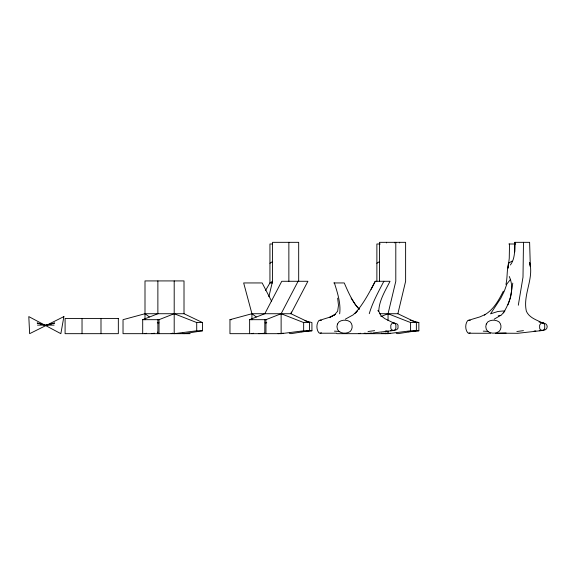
<?xml version="1.0" encoding="UTF-8"?>
<svg xmlns="http://www.w3.org/2000/svg" width="576" height="576" viewBox="0 0 576 576"><rect width="100%" height="100%" fill="white"/><g stroke="black" fill="none" stroke-linecap="round" stroke-linejoin="round"><path stroke-width="0.86" d="M386.554 242.935L386.554 242.33M514.908 242.33L514.771 251.986M339.667 313.834C340.992 303.228 337.5 292.932 334.411 282.946M508.399 263.261L508.133 268.128L509.249 258.257L509.522 243.994M373.385 332.899L393.35 330.538L395.338 329.508L395.885 328.219L395.885 325.13L395.338 323.842L384.89 318.686L380.952 315.67L378.763 311.306C379.109 300.355 385.272 290.815 390.01 281.282L375.206 281.282C369.626 292.104 363.888 302.969 355.961 312.293M512.784 283.126L510.53 297.468L508.01 304.79M505.944 284.429C507.607 277.416 506.657 270.094 508.68 263.138L512.021 261.101M518.314 305.222L523.001 277.164L523.483 242.33M268.877 296.647L272.542 281.282L272.542 242.33L298.685 242.33L298.685 281.282M291.355 312.019L290.945 313.726L251.935 313.726L229.961 319.68L229.961 333.67L281.124 333.67L303.653 330.797L309.434 330.797L309.434 322.553L290.945 313.726L307.908 281.282L281.765 281.282L264.809 313.726L249.631 319.68L249.631 333.67M379.469 313.726L397.879 313.726L405.619 281.282L405.619 242.33L379.476 242.33L379.476 281.282M369.266 313.69C372.6 302.256 378.425 291.802 383.875 281.282M503.338 291.175C498.758 300.24 493.517 309.823 484.387 314.993L485.568 314.33L479.988 316.865L467.705 320.558C465.07 323.834 465.07 329.515 467.705 332.791L468.972 333.23L490.586 333.281M298.087 281.282L281.124 313.726L281.124 333.67M371.066 289.397L375.307 281.282M503.395 312.934C509.897 302.35 514.807 288.504 509.278 276.509M265.435 290.635L269.942 282.946L272.542 281.282M504.857 310.968L501.466 314.921L494.165 319.162M354.859 313.704L357.228 310.968L353.052 314.921L345.334 319.162M510.394 264.989C515.167 258.696 514.706 249.905 514.814 242.33L529.618 242.33L530.33 266.638L529.639 262.634M510.163 279.806L506.88 283.954L504.281 291.233L500.702 298.404L490.536 313.834L497.851 311.501L503.582 310.932M269.942 263.275L272.542 261.612M376.877 263.275L379.476 261.612M142.697 333.67L142.697 319.68L157.874 313.726L157.874 280.922M142.697 319.68L159.019 319.68L174.197 313.726L196.718 322.553L202.5 322.553L202.5 330.797L184.01 333.67L182.376 333.252M249.631 319.68L265.954 319.68L281.124 313.726L303.653 322.553L309.434 322.553M380.873 316.548L388.058 313.726L410.587 322.553L416.369 322.553L416.369 330.797L397.879 333.67L396.245 333.252M337.658 298.145L338.494 305.28L337.658 311.184L334.375 314.993L329.616 317.419L335.326 314.33L330.804 316.865L318.874 320.558C316.238 323.834 316.238 329.515 318.874 332.791L320.141 333.23L336.55 333.194M320.141 333.23L321.408 332.791M468.972 333.23L470.239 332.791M171.137 333.67L172.742 333.144M370.944 333.223L370.534 333.317L373.003 333.216M202.5 322.553L184.01 313.726L145.001 313.726L123.026 319.68L123.026 333.67L190.145 333.67M46.764 325.13L54.706 322.999L46.282 325.13M145.001 333.67L146.635 333.252M251.935 333.67L253.57 333.252M358.87 333.67L360.504 333.252M497.225 333.187L517.81 333.288L542.182 330.538L544.169 329.508L544.709 328.219L544.709 325.13L544.169 323.842C537.984 320.234 529.668 318.528 526.392 311.306C522.59 294.905 534.067 278.993 529.682 262.685M151.747 333.67L154.397 333.216M309.434 330.797L290.945 333.67L289.31 333.252M368.028 331.517L374.616 330.631M516.859 331.517L523.44 330.631M370.498 333.324L366.962 333.302M202.5 330.797L196.718 330.797L174.197 333.67L174.197 280.922M336.895 333.67L388.058 333.67L410.587 330.797L416.369 330.797M390.434 330.71L395.158 330.278L396.943 329.508L398.016 328.219L398.016 325.13L396.943 323.842L393.732 322.898M539.266 330.71L543.989 330.278L545.774 329.508L546.84 328.219L547.2 326.671L546.84 325.13L545.774 323.842L539.028 321.962M498.262 315.778L500.81 315.497M278.071 333.67L283.421 333.216M301.234 331.704L311.926 330.797L311.926 322.553L304.978 320.746M385.006 333.67L390.355 333.216M408.168 331.704L418.86 330.797L418.86 322.553L410.177 320.292M506.138 333.007L495.367 333.418M388.354 333.216L382.918 333.281M258.682 333.67L264.91 333.238M365.616 333.67L371.844 333.238M385.279 331.049L387 330.934M534.103 331.049L535.824 330.934M385.826 333.331L385.402 333.223M272.585 243.994L269.942 243.994L269.942 282.946L272.585 282.946M380.246 243.994L376.877 243.994L376.877 281.153M508.838 243.994L515.578 243.994M333.734 282.946L344.246 282.946C348.264 292.154 352.339 301.637 359.122 309.197M229.961 319.68L231.646 319.68M417.096 322.553L418.86 322.553M157.298 322.819L158.99 322.819M265.075 322.819L266.774 322.819M37.512 325.13L54.086 325.13M310.162 330.797L311.926 330.797M417.096 330.797L418.86 330.797M366.156 333.281L364.14 333.216M381.362 333.216L382.104 333.245M483.257 331.142L488.606 331.445M334.426 331.142L339.775 331.445M542.556 322.898L543.989 323.071M540.418 330.365L541.843 330.538M391.586 330.365L393.012 330.538M543.262 323.071L541.094 323.071L539.647 325.13L539.647 328.219L540.187 329.508L542.182 330.538M394.438 323.071L392.263 323.071L390.816 325.13L390.816 328.219L391.363 329.508L393.35 330.538M45.317 325.13L37.159 322.999L44.827 325.13M468.972 320.119L470.239 320.558M320.141 320.119L321.408 320.558M397.879 313.726L416.369 322.553M377.77 310.658L378.763 311.306M271.548 301.097L262.166 282.946L243.662 282.946L251.935 313.726L256.27 316.937M145.001 313.726L149.335 316.937M355.838 305.402L359.366 309.074M351.144 298.174L355.37 304.675M157.586 332.1L157.874 333.67L157.874 319.795M410.587 322.553L410.587 330.797M399.622 242.33L399.622 242.935M395.798 242.33L395.798 281.282L388.058 313.726L388.058 320.659M394.711 242.33L394.711 242.935M388.058 331.063L388.058 333.67M303.653 322.553L303.653 330.797M288.864 242.33L288.864 281.282M265.954 319.68L265.954 333.67M264.809 319.795L264.809 333.67M251.935 313.726L251.935 319.795M196.718 322.553L196.718 330.797M184.01 313.726L184.01 280.922L145.001 280.922L145.001 319.795M159.019 319.68L159.019 333.67M100.994 318.427L100.994 333.67M82.03 318.427L82.03 333.67M63.893 316.598L60.862 333.67L28.8 316.598L29.642 333.67L63.893 316.598M337.457 324.05L336.953 326.671L337.457 329.299L338.99 331.481C342.295 333.749 346.903 333.749 350.208 331.481C352.822 328.903 352.822 324.446 350.208 321.869C346.903 319.601 342.295 319.601 338.99 321.869L337.457 324.05M486.288 324.05L485.777 326.671L486.288 329.299L487.822 331.481C491.126 333.749 495.727 333.749 499.039 331.481C501.653 328.903 501.653 324.446 499.039 321.869C495.727 319.601 491.126 319.601 487.822 321.869L486.288 324.05M118.339 318.427L65.095 318.427L65.095 333.67L118.339 333.67L118.339 318.427"/></g></svg>
